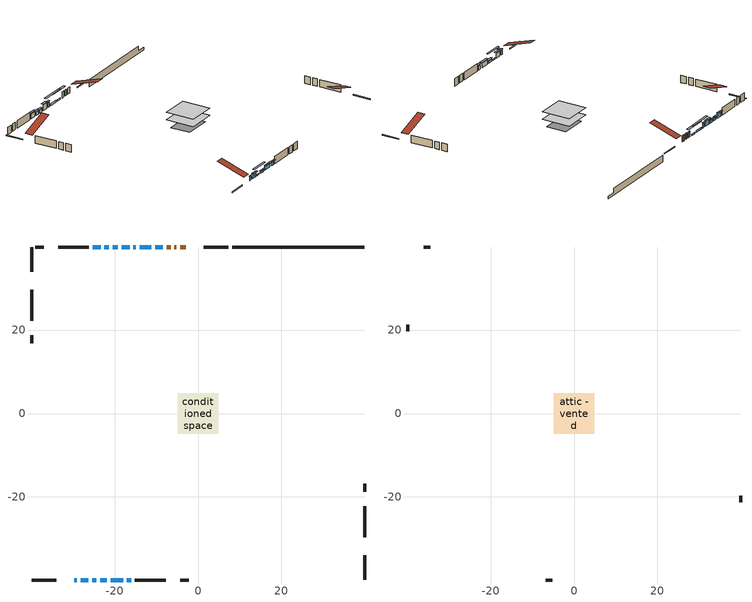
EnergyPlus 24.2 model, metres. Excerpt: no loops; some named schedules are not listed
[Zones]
conditioned space
 floor outside (Floor1 construction): -2.48,-2.48 -2.48,2.48 2.48,2.48 2.48,-2.48 z0.77
 floor adiabatic (AdiabaticFloorConstruction): -4.79,-4.79 -4.79,4.79 4.79,4.79 4.79,-4.79 z0.77
 floor foundation (Slab1 construction): -4.57,-3.35 -4.57,3.35 4.57,3.35 4.57,-3.35 z-1.52
 wall outside (RimJoist1 construction): 7.27,39.9 1.33,39.9 / -39.9,-39.9 -33.95,-39.9 / -39.9,39.9 -39.9,33.95 / 39.9,-39.9 39.9,-33.95 z0.77:1.07
 wall outside (AdiabaticWallConstruction 1): -2.99,39.9 -4.24,39.9 / -5.17,39.9 -5.66,39.9 / -6.58,39.9 -7.49,39.9 z0.77:2.8
 wall outside (AdiabaticWallConstruction): -29.64,-39.9 -29.03,-39.9 z0.77:2.09; -28.1,-39.9 -26.24,-39.9 / -23.34,39.9 -25.2,39.9 z0.77:2.35; -8.42,39.9 -10.25,39.9 / -25.32,-39.9 -24.4,-39.9 z0.77:1.18; -11.18,39.9 -13.98,39.9 z0.77:1.38; -14.9,39.9 -15.46,39.9 z0.77:2.3; -16.39,39.9 -18.25,39.9 z0.77:2.62; -19.17,39.9 -20.42,39.9 z0.77:1.66; -21.34,39.9 -22.41,39.9 z0.77:1.84; -23.47,-39.9 -21.89,-39.9 z0.77:1.48; -20.97,-39.9 -17.97,-39.9 / -17.04,-39.9 -16.03,-39.9 z0.77:2.19
 wall outside (Wall1 construction): -26.12,39.9 -33.53,39.9 / -15.1,-39.9 -7.69,-39.9 / -39.9,29.64 -39.9,22.23 / 39.9,-29.64 39.9,-22.23 z0.77:3.21
 wall outside (Wall3 construction): -36.99,39.9 -38.97,39.9 / -4.23,-39.9 -2.25,-39.9 / -39.9,18.77 -39.9,16.79 / 39.9,-18.77 39.9,-16.79 z0.77:3.21
 wall foundation (FoundationWall1 construction): 8.2,39.9,-1.52 8.2,39.9,0.77 36.73,39.9,0.77 36.73,39.9,-0.7 39.9,39.9,-0.7 39.9,39.9,-1.52
 window (WindowConstruction 8): -29.64,-39.9 -29.03,-39.9 z0.77:2.09
 window (WindowConstruction 7): -28.1,-39.9 -26.24,-39.9 z0.77:2.35
 window (WindowConstruction 10): -8.42,39.9 -10.25,39.9 z0.77:1.18
 window (WindowConstruction 11): -11.18,39.9 -13.98,39.9 z0.77:1.38
 window (WindowConstruction 12): -25.32,-39.9 -24.4,-39.9 z0.77:1.18
 window (WindowConstruction 9): -14.9,39.9 -15.46,39.9 z0.77:2.29
 window (WindowConstruction): -16.39,39.9 -18.24,39.9 z0.77:2.62
 window (WindowConstruction 1): -19.17,39.9 -20.42,39.9 z0.77:1.66
 window (WindowConstruction 2): -21.35,39.9 -22.41,39.9 z0.77:1.84
 window (WindowConstruction 3): -23.34,39.9 -25.19,39.9 z0.77:2.35
 window (WindowConstruction 4): -23.47,-39.9 -21.9,-39.9 z0.77:1.48
 window (WindowConstruction 5): -20.97,-39.9 -17.97,-39.9 z0.77:2.19
 window (WindowConstruction 6): -17.04,-39.9 -16.03,-39.9 z0.77:2.19
 door (Door): -2.99,39.9 -4.24,39.9 z0.77:2.8
 door (Door 1): -5.17,39.9 -5.65,39.9 z0.77:2.8
 door (Door 2): -6.58,39.9 -7.49,39.9 z0.77:2.8
 ceiling adiabatic (AdiabaticFloorConstruction): 4.79,-4.79 4.79,4.79 -4.79,4.79 -4.79,-4.79 z0.77
attic - vented
 floor to conditioned space (Floor2 construction Reversed): -4.79,-4.79 -4.79,4.79 4.79,4.79 4.79,-4.79 z3.21
 wall outside (Wall2 construction): -34.46,39.9 -36.06,39.9 / -6.76,-39.9 -5.16,-39.9 / -39.9,21.3 -39.9,19.7 / 39.9,-21.3 39.9,-19.7 z0.77:3.21
 roof outside (Roof1 construction): -2.06,39.9,3.21 -2.06,30.56,6.32 0.4,30.56,6.32 0.4,39.9,3.21; -30.57,-39.9,3.21 -30.57,-30.56,6.32 -33.03,-30.56,6.32 -33.03,-39.9,3.21; -39.9,30.57,3.21 -30.56,30.57,6.32 -30.56,33.03,6.32 -39.9,33.03,3.21; 39.9,-30.57,3.21 30.56,-30.57,6.32 30.56,-33.03,6.32 39.9,-33.03,3.21
shading: -28.73,-39.9 -29.94,-39.9 -29.94,-41.12 -28.73,-41.12 z2.39; -25.95,-39.9 -28.4,-39.9 -28.4,-40.51 -25.95,-40.51 z2.64; -12.99,39.9 -5.68,39.9 -5.68,40.51 -12.99,40.51 z3.92; -16.72,39.9 -8.44,39.9 -8.44,40.51 -16.72,40.51 z4.12; -21.66,-39.9 -28.06,-39.9 -28.06,-40.51 -21.66,-40.51 z3.92; -15.76,39.9 -14.61,39.9 -14.61,40.51 -15.76,40.51 z2.59; -18.54,39.9 -16.09,39.9 -16.09,40.51 -18.54,40.51 z2.92; -20.72,39.9 -18.87,39.9 -18.87,40.51 -20.72,40.51 z1.96; -22.71,39.9 -21.05,39.9 -21.05,40.51 -22.71,40.51 z2.14; -25.49,39.9 -23.04,39.9 -23.04,40.51 -25.49,40.51 z2.64; -21.6,-39.9 -23.77,-39.9 -23.77,-40.51 -21.6,-40.51 z1.78; -17.67,-39.9 -21.27,-39.9 -21.27,-40.51 -17.67,-40.51 z2.49; -15.73,-39.9 -17.34,-39.9 -17.34,-40.51 -15.73,-40.51 z2.49
[Building]
Building 1: Terrain=Suburbs
[Site:Location]
Halifax Intl AP_NS: Latitude {deg}=44.88; Longitude {deg}=-63.51; Time Zone {hr}=-4; Elevation {m}=145; Keep Site Location Information=Yes
[Site:GroundTemperature:Shallow]
3.15511, 1.33576, 1.19006, 2.05344, 5.51939, 8.9692, 11.96, 13.8546, 14.0156, 12.4746, 9.56009, 6.2161
[Site:WaterMainsTemperature]
Calculation Method=Schedule; Temperature Schedule=mains temperature schedule
[Material] Roughness=Rough; Thermal Absorptance=0.9
Name | Thickness {m} | Conductivity {W/m-K} | Density {kg/m3} | Specific Heat {J/kg-K} | Solar Absorptance | Visible Absorptance
asphalt or fiberglass shingles | 0.00635 | 0.162714 | 1121.4 | 1465.45 | 0.4 | 0.4
ceiling loosefill ins | 0.254 | 0.0480833 | 16.02 | 1046.75 | 0.7 | 0.7
ceiling stud and cavity | 0.1397 | 0.122813 | 65.682 | 1177.47 | 0.7 | 0.7
concrete 4.0 in. | 0.1016 | 1.803125 | 2242.8 | 837.4 | 0.7 | 0.7
concrete 8.0 in. | 0.2032 | 1.803125 | 2242.8 | 837.4 | 0.7 | 0.7
door material | 0.04445 | 0.188738 | 512.64 | 1214.23 | 0.7 | 0.7
door material 1 | 0.04445 | 0.0451087 | 512.64 | 1214.23 | 0.7 | 0.7
door material 2 | 0.04445 | 0.053851 | 512.64 | 1214.23 | 0.7 | 0.7
exterior vertical ins | 0.00159689 | 0.029427 | 32.04 | 1214.23 | 0.7 | 0.7
floor covering | 0.0127 | 0.0433444 | 54.468 | 1339.84 | 0.6 | 0.6
floor rigid ins; wall rigid ins | 0.512978 | 0.029427 | 32.04 | 1214.23 | 0.7 | 0.7
floor stud and cavity | 0.1397 | 0.0840264 | 92.3553 | 1139.71 | 0.7 | 0.7
floor stud and cavity 1 | 0.1397 | 1.75129 | 37.0049 | 1207.88 | 0.7 | 0.7
furniture material conditioned space 1 | 0.1524 | 0.115458 | 640.8 | 1214.23 | 0.6 | 0.6
gypsum board | 0.0127 | 0.160291 | 801 | 837.4 | 0.6 | 0.6
gypsum board 1 | 0.0127 | 0.160291 | 801 | 837.4 | 0.7 | 0.7
osb sheathing 0.5 in. | 0.0127 | 0.115458 | 512.64 | 1214.23 | 0.7 | 0.7
osb sheathing 0.75 in. | 0.01905 | 0.115458 | 512.64 | 1214.23 | 0.7 | 0.7
osb sheathing 2.0 in. | 0.0508 | 0.115458 | 512.64 | 1214.23 | 0.7 | 0.7
rim joist stud and cavity | 0.0508 | 0.031136 | 125.044 | 1163.47 | 0.6 | 0.6
wall stud and cavity | 0.1397 | 0.0886463 | 139.0536 | 1170.24 | 0.7 | 0.7
wall stud and cavity 1 | 0.0889 | 6.1454 | 50.32683 | 1063.81 | 0.6 | 0.6
wall stud and cavity 2 | 0.1397 | 0.100653 | 139.0536 | 1170.24 | 0.7 | 0.7
wall stud and cavity 3 | 0.0889 | 0.380278 | 52.3479 | 1209.89 | 0.7 | 0.7
wall stud and cavity 4 | 0.0889 | 0.391764 | 83.0341 | 1211.67 | 0.7 | 0.7
wood siding | 0.0254 | 0.102417 | 544.68 | 1172.36 | 0.4 | 0.4
wood siding 1 | 0.00254 | 0.102417 | 544.68 | 1172.36 | 0.4 | 0.4
wood siding 2; wood siding 3; wood siding 4 | 0.0254 | 0.102417 | 544.68 | 1172.36 | 0.7 | 0.7
[WindowMaterial:SimpleGlazingSystem]
Name | U-Factor {W/m2-K} | Solar Heat Gain Coefficient
WindowMaterial | 2.93382 | 0.63
WindowMaterial 1 | 2.103699 | 0.54
WindowMaterial 10 | 2.1213 | 0.53
WindowMaterial 11 | 2.27234 | 0.41
WindowMaterial 2 | 2.09689 | 0.54
WindowMaterial 3 | 2.01796 | 0.6
WindowMaterial 4 | 2.11846 | 0.53
WindowMaterial 5 | 2.00206 | 0.61
WindowMaterial 6 | 2.07701 | 0.56
WindowMaterial 7 | 3.53342 | 0.66
WindowMaterial 8 | 2.35126 | 0.61
WindowMaterial 9 | 3.125739 | 0.56
[Construction]
AdiabaticFloorConstruction: floor stud and cavity 1, floor rigid ins, osb sheathing 0.75 in., floor covering
AdiabaticWallConstruction: wood siding 3, wall rigid ins, wall stud and cavity 3, gypsum board
AdiabaticWallConstruction 1: wood siding 4, wall rigid ins, wall stud and cavity 3, gypsum board
Door: door material
Door 1: door material 1
Door 2: door material 2
Floor1 construction: floor stud and cavity, osb sheathing 0.75 in., floor covering
Floor2 construction Reversed: gypsum board, ceiling stud and cavity, ceiling loosefill ins
FoundationWall1 construction: concrete 8.0 in., gypsum board 1
furniture construction conditioned space 1: furniture material conditioned space 1
PartitionWallConstruction: gypsum board, wall stud and cavity 4, gypsum board
RimJoist1 construction: wood siding 2, osb sheathing 2.0 in., rim joist stud and cavity
Roof1 construction: asphalt or fiberglass shingles
Slab1 construction: concrete 4.0 in.
Wall1 construction: wood siding, osb sheathing 0.5 in., wall stud and cavity, gypsum board
Wall2 construction: wood siding 1, wall stud and cavity 1
Wall3 construction: wood siding, osb sheathing 0.5 in., wall stud and cavity 2, gypsum board
WindowConstruction: WindowMaterial
WindowConstruction 1: WindowMaterial 1
WindowConstruction 10: WindowMaterial 9
WindowConstruction 11: WindowMaterial 10
WindowConstruction 12: WindowMaterial 11
WindowConstruction 2: WindowMaterial 2
WindowConstruction 3; WindowConstruction 7: WindowMaterial 3
WindowConstruction 4: WindowMaterial 4
WindowConstruction 5: WindowMaterial 5
WindowConstruction 6: WindowMaterial 6
WindowConstruction 8: WindowMaterial 7
WindowConstruction 9: WindowMaterial 8
[Zone] Multiplier=1; Part of Total Floor Area=Yes
Name | Volume {m3}
attic - vented | 46.4173
conditioned space | 386.6
[Space]
Name | Zone | Volume {m3}
attic - vented 1 | attic - vented | 46.4173
conditioned space 1 | conditioned space | 386.6
[ZoneInfiltration:EffectiveLeakageArea]
infil attic - vented 1: Zone or Space=attic - vented 1; Schedule=Always On Discrete; Effective Air Leakage Area {cm2}=3291.22; Stack Coefficient=0.00038597; Wind Coefficient=1.32739e-05
[ZoneMixing]
whole house fan mix: Zone or Space=attic - vented; Schedule=Always On Continuous; Design Flow Rate Calculation Method=Flow/Zone; Design Flow Rate {m3/s}=0; Source Zone or Space=conditioned space
[SurfaceProperty:ExposedFoundationPerimeter]
Slab1: Exposed Perimeter Calculation Method=TotalExposedPerimeter; Total Exposed Perimeter {m}=31.7
[InternalMass] Zone or ZoneList=conditioned space; Space or SpaceList=conditioned space 1
Name | Construction | Surface Area {m2}
furniture mass conditioned space 1 | furniture construction conditioned space 1 | 71.0999
partition wall mass | PartitionWallConstruction | 177.75
[Lights]
interior lighting: Zone or ZoneList or Space or SpaceList=conditioned space 1; Schedule=interior lighting schedule; Design Level Calculation Method=LightingLevel; Lighting Level {W}=343.2; Return Air Fraction=0; Fraction Radiant=0.6; Fraction Visible=0.2; Fraction Replaceable=1
[People]
occupants: Zone or ZoneList or Space or SpaceList=conditioned space 1; Number of People Schedule=occupants schedule; Number of People Calculation Method=People; Number of People=3; Fraction Radiant=0.314171; Sensible Heat Fraction=0.56303; Activity Level Schedule=occupants activity schedule; Carbon Dioxide Generation Rate {m3/s-W}=0; Enable ASHRAE 55 Comfort Warnings=No; Mean Radiant Temperature Calculation Type=EnclosureAveraged
[ElectricEquipment] Zone or ZoneList or Space or SpaceList=conditioned space 1; Design Level Calculation Method=EquipmentLevel
Name | Schedule | Design Level {W} | Fraction Latent | Fraction Radiant | Fraction Lost
clothes dryer | clothes dryer schedule | 140.772 | 0.015 | 0.081 | 0.85
clothes washer | clothes washer schedule | 32.1985 | 0.03 | 0.162 | 0.7
cooking range | cooking range schedule | 215.147 | 0.08 | 0.432 | 0.2
dishwasher | dishwasher schedule | 66.8632 | 0.3 | 0.18 | 0.4
fridge | fridge schedule | 72.9452 | 0 | 0.6 | 0
mech vent bath fan 0 | mech vent bath fan 0 schedule | 50.2 | 0 | 0 | 1
mech vent house fan | mech vent house fan schedule | 0 | 0 | 0 | 1
mech vent house fan cfis | mech vent house fan cfis schedule | 0 | 0 | 0 | 0
mech vent range fan 0 | mech vent range fan 0 schedule | 57 | 0 | 0 | 1
misc plug loads | misc plug loads schedule | 494.7 | 0.045 | 0.513 | 0.1
whole house fan | Always On Discrete | 0 | 0 | 0 | 1
[OtherEquipment] Zone or ZoneList or Space or SpaceList=conditioned space 1; Design Level Calculation Method=EquipmentLevel
Name | Fuel Type | Schedule | Design Level {W} | Fraction Latent | Fraction Radiant | Fraction Lost
clothes dryer 1 | Electricity | clothes dryer schedule | 0 | 0.015 | 0.081 | 0.85
cooking range 1 | Electricity | cooking range schedule | 0 | 0.08 | 0.432 | 0.2
general water use latent | None | general water use schedule | 62.594 | 1 | 0 | 0
general water use sensible | None | general water use schedule | -61.6891 | 0 | 0.6 | 0
mech vent house fan latent load | None | Always On Discrete | 0 | 1 | 0 | 0
mech vent house fan sensible load | None | Always On Discrete | 0 | 0 | 0 | 0
water heater energy adjustment1 | FuelOilNo2 | Always On Discrete | 0.01 | 0 | 0 | 1
[ZoneInfiltration:DesignFlowRate] Zone or ZoneList or Space or SpaceList=conditioned space 1; Schedule=Always On Discrete; Design Flow Rate Calculation Method=Flow/Zone; Design Flow Rate {m3/s}=0
infil flow; natural vent flow; whole house fan flow
[Foundation:Kiva]
Foundation Kiva 1: Initial Indoor Air Temperature {C}=18; Wall Height Above Grade {m}=0.769986; Wall Depth Below Slab {m}=0.2032; Custom Block Material Name 1=exterior vertical ins; Custom Block Depth 1 {m}=2.28999; Custom Block X Position 1 {m}=0.2159; Custom Block Z Position 1 {m}=0
[Foundation:Kiva:Settings]
Soil Conductivity {W/m-K}=0.849921; Soil Density {kg/m3}=1842.3; Soil Specific Heat {J/kg-K}=418.7; Ground Solar Absorptivity=0.9; Ground Thermal Absorptivity=0.9; Ground Surface Roughness {m}=0.03; Far-Field Width {m}=40; Deep-Ground Boundary Condition=ZeroFlux; Deep-Ground Depth {m}=40; Minimum Cell Dimension {m}=0.2; Maximum Cell Growth Coefficient=3; Simulation Timestep=Timestep
[Exterior:Lights]
exterior lighting: Schedule=exterior lighting schedule; Design Level {W}=75.6
[EnergyManagementSystem:GlobalVariable]
infil_program_Qfan
infil_program_Qinf
natural_vent_program_Qnv
natural_vent_program_Qwhf
[EnergyManagementSystem:Sensor]
Name | Output:Variable or Output:Meter Index Key | Output:Variable or Output:Meter
airflow_gain | infil flow | Infiltration Sensible Heat Gain Energy
airflow_gain_1 | natural vent flow | Infiltration Sensible Heat Gain Energy
airflow_gain_2 | whole house fan flow | Infiltration Sensible Heat Gain Energy
airflow_loss | infil flow | Infiltration Sensible Heat Loss Energy
airflow_loss_1 | natural vent flow | Infiltration Sensible Heat Loss Energy
airflow_loss_2 | whole house fan flow | Infiltration Sensible Heat Loss Energy
clg_load_cond |  | Cooling:EnergyTransfer:Zone:CONDITIONED SPACE
clg_sp_s; clg_sp_s_1 | cooling setpoint | Schedule Value
clothes_dryer_exhaust_0_sch_s | clothes dryer exhaust 0 schedule | Schedule Value
cool_season | cooling season schedule | Schedule Value
htg_load_cond |  | Heating:EnergyTransfer:Zone:CONDITIONED SPACE
htg_sp_s; htg_sp_s_1 | heating setpoint | Schedule Value
ig_ee_conv | clothes dryer | Electric Equipment Convective Heating Energy
ig_ee_conv_2 | cooking range | Electric Equipment Convective Heating Energy
ig_ee_conv_4 | fridge | Electric Equipment Convective Heating Energy
ig_ee_conv_5 | misc plug loads | Electric Equipment Convective Heating Energy
ig_ee_conv_6 | whole house fan | Electric Equipment Convective Heating Energy
ig_ee_rad | clothes dryer | Electric Equipment Radiant Heating Energy
ig_ee_rad_2 | cooking range | Electric Equipment Radiant Heating Energy
ig_ee_rad_4 | fridge | Electric Equipment Radiant Heating Energy
ig_ee_rad_5 | misc plug loads | Electric Equipment Radiant Heating Energy
ig_ee_rad_6 | whole house fan | Electric Equipment Radiant Heating Energy
ig_lgt_conv | interior lighting | Lights Convective Heating Energy
ig_lgt_rad | interior lighting | Lights Radiant Heating Energy
ig_lgt_vis | interior lighting | Lights Visible Radiation Heating Energy
ig_oe_conv | clothes dryer 1 | Other Equipment Convective Heating Energy
ig_oe_conv_1 | cooking range 1 | Other Equipment Convective Heating Energy
ig_oe_conv_2 | general water use latent | Other Equipment Convective Heating Energy
ig_oe_conv_3 | general water use sensible | Other Equipment Convective Heating Energy
ig_oe_conv_4 | water heater energy adjustment1 | Other Equipment Convective Heating Energy
ig_oe_rad | clothes dryer 1 | Other Equipment Radiant Heating Energy
ig_oe_rad_1 | cooking range 1 | Other Equipment Radiant Heating Energy
ig_oe_rad_2 | general water use latent | Other Equipment Radiant Heating Energy
ig_oe_rad_3 | general water use sensible | Other Equipment Radiant Heating Energy
ig_oe_rad_4 | water heater energy adjustment1 | Other Equipment Radiant Heating Energy
ig_ppl_conv | occupants | People Convective Heating Energy
ig_ppl_rad | occupants | People Radiant Heating Energy
im_conv | furniture mass conditioned space 1 | Surface Inside Face Convection Heat Gain Energy
im_conv_1 | partition wall mass | Surface Inside Face Convection Heat Gain Energy
im_ig | furniture mass conditioned space 1 | Surface Inside Face Internal Gains Radiation Heat Gain Energy
im_ig_1 | partition wall mass | Surface Inside Face Internal Gains Radiation Heat Gain Energy
im_lgt | furniture mass conditioned space 1 | Surface Inside Face Lights Radiation Heat Gain Energy
im_lgt_1 | partition wall mass | Surface Inside Face Lights Radiation Heat Gain Energy
im_sol | furniture mass conditioned space 1 | Surface Inside Face Solar Radiation Heat Gain Energy
im_sol_1 | partition wall mass | Surface Inside Face Solar Radiation Heat Gain Energy
im_surf | furniture mass conditioned space 1 | Surface Inside Face Net Surface Thermal Radiation Heat Gain Energy
im_surf_1 | partition wall mass | Surface Inside Face Net Surface Thermal Radiation Heat Gain Energy
mech_vent_bath_fan_0_sch_s | mech vent bath fan 0 schedule | Schedule Value
mech_vent_range_fan_0_sch_s | mech vent range fan 0 schedule | Schedule Value
mv_conv | mech vent bath fan 0 | Electric Equipment Convective Heating Energy
mv_conv_1 | mech vent house fan | Electric Equipment Convective Heating Energy
mv_conv_2 | mech vent house fan cfis | Electric Equipment Convective Heating Energy
mv_conv_3 | mech vent range fan 0 | Electric Equipment Convective Heating Energy
mv_conv_4 | mech vent house fan latent load | Other Equipment Convective Heating Energy
mv_conv_5 | mech vent house fan sensible load | Other Equipment Convective Heating Energy
mv_rad | mech vent bath fan 0 | Electric Equipment Radiant Heating Energy
mv_rad_1 | mech vent house fan | Electric Equipment Radiant Heating Energy
mv_rad_2 | mech vent house fan cfis | Electric Equipment Radiant Heating Energy
mv_rad_3 | mech vent range fan 0 | Electric Equipment Radiant Heating Energy
mv_rad_4 | mech vent house fan latent load | Other Equipment Radiant Heating Energy
mv_rad_5 | mech vent house fan sensible load | Other Equipment Radiant Heating Energy
natural_vent_s | natural vent schedule | Schedule Value
out_pb_s |  | Site Outdoor Air Barometric Pressure
out_wt_s |  | Site Outdoor Air Humidity Ratio
site_vw_s |  | Site Wind Speed
ss_back_out | Window1 | Surface Window Shortwave from Zone Back Out Window Heat Transfer Rate
ss_back_out_1 | Window10 | Surface Window Shortwave from Zone Back Out Window Heat Transfer Rate
ss_back_out_10 | Window7 | Surface Window Shortwave from Zone Back Out Window Heat Transfer Rate
ss_back_out_11 | Window8 | Surface Window Shortwave from Zone Back Out Window Heat Transfer Rate
ss_back_out_12 | Window9 | Surface Window Shortwave from Zone Back Out Window Heat Transfer Rate
ss_back_out_2 | Window11 | Surface Window Shortwave from Zone Back Out Window Heat Transfer Rate
ss_back_out_3 | Window13 | Surface Window Shortwave from Zone Back Out Window Heat Transfer Rate
ss_back_out_4 | Window14 | Surface Window Shortwave from Zone Back Out Window Heat Transfer Rate
ss_back_out_5 | Window2 | Surface Window Shortwave from Zone Back Out Window Heat Transfer Rate
ss_back_out_6 | Window3 | Surface Window Shortwave from Zone Back Out Window Heat Transfer Rate
ss_back_out_7 | Window4 | Surface Window Shortwave from Zone Back Out Window Heat Transfer Rate
ss_back_out_8 | Window5 | Surface Window Shortwave from Zone Back Out Window Heat Transfer Rate
ss_back_out_9 | Window6 | Surface Window Shortwave from Zone Back Out Window Heat Transfer Rate
ss_conv | Door1 | Surface Inside Face Convection Heat Gain Energy
ss_conv_1 | Door2 | Surface Inside Face Convection Heat Gain Energy
ss_conv_10 | Window4 | Surface Inside Face Convection Heat Gain Energy
ss_conv_11 | Window5 | Surface Inside Face Convection Heat Gain Energy
ss_conv_12 | Window6 | Surface Inside Face Convection Heat Gain Energy
ss_conv_13 | Window7 | Surface Inside Face Convection Heat Gain Energy
ss_conv_14 | Window8 | Surface Inside Face Convection Heat Gain Energy
ss_conv_15 | Window9 | Surface Inside Face Convection Heat Gain Energy
ss_conv_2 | Door3 | Surface Inside Face Convection Heat Gain Energy
ss_conv_3 | Window1 | Surface Inside Face Convection Heat Gain Energy
ss_conv_4 | Window10 | Surface Inside Face Convection Heat Gain Energy
ss_conv_5 | Window11 | Surface Inside Face Convection Heat Gain Energy
ss_conv_6 | Window13 | Surface Inside Face Convection Heat Gain Energy
ss_conv_7 | Window14 | Surface Inside Face Convection Heat Gain Energy
ss_conv_8 | Window2 | Surface Inside Face Convection Heat Gain Energy
ss_conv_9 | Window3 | Surface Inside Face Convection Heat Gain Energy
ss_ig | Door1 | Surface Inside Face Internal Gains Radiation Heat Gain Energy
ss_ig_1 | Door2 | Surface Inside Face Internal Gains Radiation Heat Gain Energy
ss_ig_10 | Window4 | Surface Inside Face Internal Gains Radiation Heat Gain Energy
ss_ig_11 | Window5 | Surface Inside Face Internal Gains Radiation Heat Gain Energy
ss_ig_12 | Window6 | Surface Inside Face Internal Gains Radiation Heat Gain Energy
ss_ig_13 | Window7 | Surface Inside Face Internal Gains Radiation Heat Gain Energy
ss_ig_14 | Window8 | Surface Inside Face Internal Gains Radiation Heat Gain Energy
ss_ig_15 | Window9 | Surface Inside Face Internal Gains Radiation Heat Gain Energy
ss_ig_2 | Door3 | Surface Inside Face Internal Gains Radiation Heat Gain Energy
ss_ig_3 | Window1 | Surface Inside Face Internal Gains Radiation Heat Gain Energy
ss_ig_4 | Window10 | Surface Inside Face Internal Gains Radiation Heat Gain Energy
ss_ig_5 | Window11 | Surface Inside Face Internal Gains Radiation Heat Gain Energy
ss_ig_6 | Window13 | Surface Inside Face Internal Gains Radiation Heat Gain Energy
ss_ig_7 | Window14 | Surface Inside Face Internal Gains Radiation Heat Gain Energy
ss_ig_8 | Window2 | Surface Inside Face Internal Gains Radiation Heat Gain Energy
ss_ig_9 | Window3 | Surface Inside Face Internal Gains Radiation Heat Gain Energy
ss_lgt | Door1 | Surface Inside Face Lights Radiation Heat Gain Energy
ss_lgt_1 | Door2 | Surface Inside Face Lights Radiation Heat Gain Energy
ss_lgt_2 | Door3 | Surface Inside Face Lights Radiation Heat Gain Energy
ss_sol | Door1 | Surface Inside Face Solar Radiation Heat Gain Energy
ss_sol_1 | Door2 | Surface Inside Face Solar Radiation Heat Gain Energy
ss_sol_2 | Door3 | Surface Inside Face Solar Radiation Heat Gain Energy
ss_surf | Door1 | Surface Inside Face Net Surface Thermal Radiation Heat Gain Energy
ss_surf_1 | Door2 | Surface Inside Face Net Surface Thermal Radiation Heat Gain Energy
ss_surf_10 | Window4 | Surface Inside Face Net Surface Thermal Radiation Heat Gain Energy
ss_surf_11 | Window5 | Surface Inside Face Net Surface Thermal Radiation Heat Gain Energy
ss_surf_12 | Window6 | Surface Inside Face Net Surface Thermal Radiation Heat Gain Energy
ss_surf_13 | Window7 | Surface Inside Face Net Surface Thermal Radiation Heat Gain Energy
ss_surf_14 | Window8 | Surface Inside Face Net Surface Thermal Radiation Heat Gain Energy
ss_surf_15 | Window9 | Surface Inside Face Net Surface Thermal Radiation Heat Gain Energy
ss_surf_2 | Door3 | Surface Inside Face Net Surface Thermal Radiation Heat Gain Energy
ss_surf_3 | Window1 | Surface Inside Face Net Surface Thermal Radiation Heat Gain Energy
ss_surf_4 | Window10 | Surface Inside Face Net Surface Thermal Radiation Heat Gain Energy
ss_surf_5 | Window11 | Surface Inside Face Net Surface Thermal Radiation Heat Gain Energy
ss_surf_6 | Window13 | Surface Inside Face Net Surface Thermal Radiation Heat Gain Energy
ss_surf_7 | Window14 | Surface Inside Face Net Surface Thermal Radiation Heat Gain Energy
ss_surf_8 | Window2 | Surface Inside Face Net Surface Thermal Radiation Heat Gain Energy
ss_surf_9 | Window3 | Surface Inside Face Net Surface Thermal Radiation Heat Gain Energy
ss_trans_in | Window1 | Surface Window Transmitted Solar Radiation Rate
ss_trans_in_1 | Window10 | Surface Window Transmitted Solar Radiation Rate
ss_trans_in_10 | Window7 | Surface Window Transmitted Solar Radiation Rate
ss_trans_in_11 | Window8 | Surface Window Transmitted Solar Radiation Rate
ss_trans_in_12 | Window9 | Surface Window Transmitted Solar Radiation Rate
ss_trans_in_2 | Window11 | Surface Window Transmitted Solar Radiation Rate
ss_trans_in_3 | Window13 | Surface Window Transmitted Solar Radiation Rate
ss_trans_in_4 | Window14 | Surface Window Transmitted Solar Radiation Rate
ss_trans_in_5 | Window2 | Surface Window Transmitted Solar Radiation Rate
ss_trans_in_6 | Window3 | Surface Window Transmitted Solar Radiation Rate
ss_trans_in_7 | Window4 | Surface Window Transmitted Solar Radiation Rate
